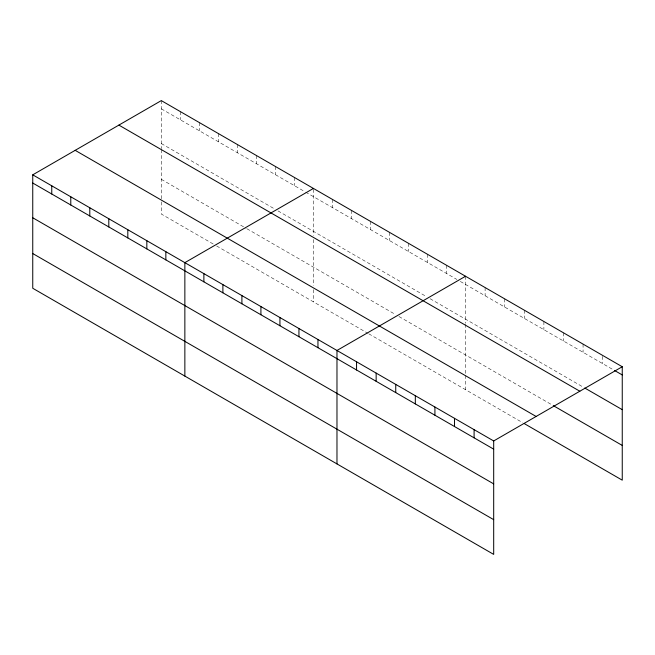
<?xml version="1.0" encoding="UTF-8"?>
<svg xmlns="http://www.w3.org/2000/svg" width="655" height="655" viewBox="0 0 655 655"><rect width="100%" height="100%" fill="white"/><g stroke="black" fill="none" stroke-linecap="round" stroke-linejoin="round"><path stroke-width="0.49" stroke-dasharray="3.27 2.46" d="M161.31 108.812L304.78 191.637M305.639 192.136L456.887 279.456M460.342 281.453L613.735 370.01M161.31 143.535L274.527 208.904M277.982 210.894L426.642 296.723M430.098 298.721L583.073 387.04M161.31 179.314L246.01 228.218M246.869 228.718L395.522 314.539M398.985 316.537L552.411 405.118M213.17 243.979L161.31 214.046L161.31 199.742M216.625 245.977L367.873 333.297M368.732 333.796L522.6 422.631M602.657 356.336L602.657 363.615M583.073 344.112L583.073 352.308M563.48 332.805L563.48 341.001M543.887 321.49L543.887 329.686M524.303 310.183L524.303 318.379M504.71 298.868L504.71 307.064M485.118 287.561L485.118 295.757M465.533 276.254L465.533 323.267M465.533 324.29L465.533 374.365M465.533 375.38L465.533 389.684M446.514 265.275L446.514 273.471M427.502 254.296L427.502 262.491M408.491 243.316L408.491 251.512M389.479 232.345L389.479 240.541M370.46 221.365L370.46 229.561M351.448 210.386L351.448 218.582M332.437 199.407L332.437 207.602M313.418 189.344L313.418 235.448M313.418 239.534L313.418 285.523M313.418 289.608L313.418 301.865M294.406 177.456L294.406 185.652M275.395 166.476L275.395 174.672M256.383 155.497L256.383 163.693M237.364 144.518L237.364 152.721M218.352 133.546L218.352 141.742M199.341 122.567L199.341 130.763M180.322 111.587L180.322 119.783M161.31 100.608L161.31 148.644M161.31 149.668L161.31 198.719"/><path stroke-width="0.98" d="M32.75 174.836L493.69 440.954L493.69 554.392L32.75 288.265L32.75 174.836L161.31 100.608L622.25 366.735L622.25 480.164L524.303 423.613M313.418 188.435L184.857 262.655L184.857 376.085M465.533 276.254L336.973 350.474L336.973 463.904M493.69 440.954L622.25 366.735M614.587 370.501L622.25 374.93M584.776 388.022L622.25 409.653M118.882 125.105L579.822 391.223M553.262 405.609L622.25 445.433M75.178 150.339L536.117 416.465M32.75 183.032L493.69 449.15M32.75 217.763L493.69 483.881M32.75 253.542L493.69 519.661M474.097 429.647L474.097 437.843M454.513 418.332L454.513 426.536M434.92 407.025L434.92 415.221M415.327 395.718L415.327 403.914M395.743 384.403L395.743 392.599M376.15 373.096L376.15 381.292M356.557 361.789L356.557 369.985M317.953 339.495L317.953 347.69M298.942 328.523L298.942 336.719M279.931 317.544L279.931 325.74M260.911 306.565L260.911 314.76M241.9 295.585L241.9 303.781M222.888 284.614L222.888 292.81M203.877 273.634L203.877 281.83M165.846 251.676L165.846 259.871M146.835 240.696L146.835 248.9M127.815 229.725L127.815 237.921M108.804 218.745L108.804 226.941M89.792 207.766L89.792 215.962M70.781 196.787L70.781 204.99M51.761 185.815L51.761 194.011"/></g></svg>
